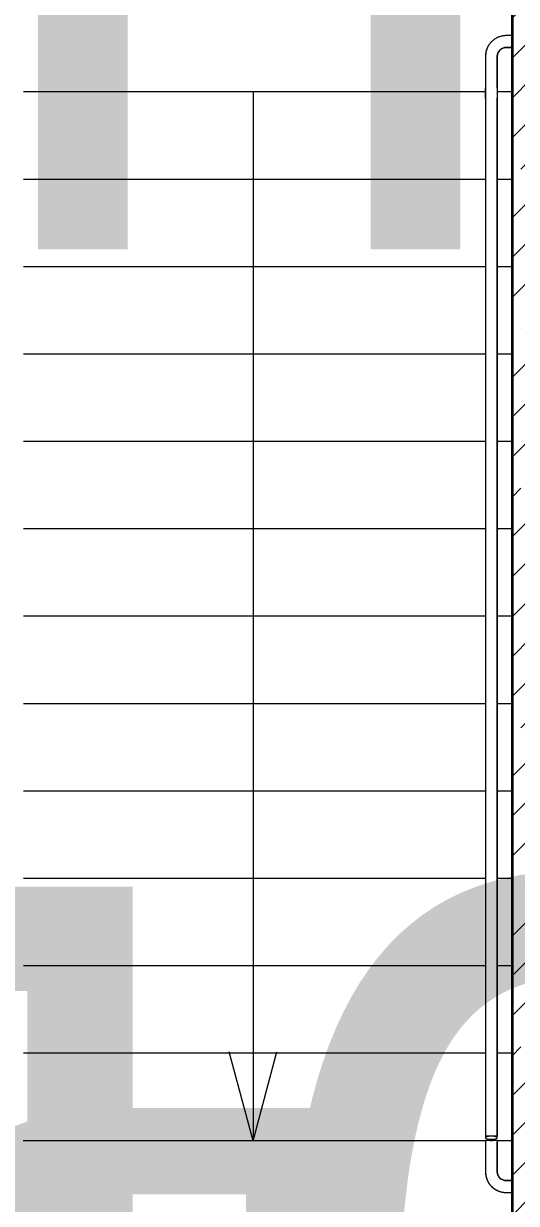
# Model space of a CAD drawing. Header units: millimetres. Extents: x 0 to 168960, y -92093 to 443706.
# Drawn here: x 27551 to 29216, y 315890 to 319873 of the extents above; entities that cross this region are included whole.
import ezdxf
from ezdxf.enums import TextEntityAlignment as Align

# ---------------------------------------------------------------- set-up
doc = ezdxf.new("R2018")
doc.units = ezdxf.units.MM
for name, color, linetype, lineweight in [('_0', 7, 'Continuous', 15), ('АР_Названия помещений', 124, 'Continuous', 5), ('АР_Номер помещения', 1, 'Continuous', 25), ('АР_Помещения_площадь', 19, 'Continuous', 9), ('Контуры', 7, 'Continuous', 9), ('Линии свеса', 7, 'Continuous', 9), ('Перила', 7, 'Continuous', 9), ('Стрелки вверх', 7, 'Continuous', 9)]:
    doc.layers.add(name, color=color, linetype=linetype, lineweight=lineweight)
doc.layers.add('АР_Сущ.Несущая стена', color=7, linetype='Continuous')
doc.styles.add('ISOCPEUR', font='isocpeur.ttf', dxfattribs={"height": 175})
doc.styles.get("Standard").update_dxf_attribs({"font": 'arial.ttf'})

# ---------------------------------------------------------------- blocks, each defined once
blk = doc.blocks.new('Тип перил - Перила_Внутренний_-3801056-2 этаж Клад')
at = {"layer": 'Перила', "color": 8}
for p, q in [((5797, 13551.4), (5777, 13551.4)), ((5777, 13511.4), (5797, 13511.4)), ((5707, 13481.4), (5707, 13374.2)), ((5747, 13374.2), (5747, 13481.4)), ((5707, 13340.4), (5707, 9831.2)), ((5747, 9831.2), (5747, 13340.4)), ((5707, 9816.2), (5707, 9716.4)), ((5747, 9716.4), (5747, 9816.2)), ((5797, 9686.4), (5777, 9686.4)), ((5777, 9646.4), (5797, 9646.4))]:
    blk.add_line(p, q, dxfattribs=at)
at = {"layer": 'Перила', "color": 8, "flags": 128}
for points in [[(5777, 13551.4), (5774.2, 13551.3), (5771.4, 13551.1), (5768.6, 13550.9), (5765.8, 13550.5), (5763.1, 13550), (5760.3, 13549.3), (5757.6, 13548.6), (5755, 13547.8), (5752.3, 13546.9), (5749.7, 13545.8), (5747.2, 13544.7), (5744.6, 13543.4), (5742.2, 13542.1), (5739.8, 13540.7), (5737.4, 13539.1), (5735.2, 13537.5), (5733, 13535.8), (5730.8, 13534), (5728.7, 13532.1), (5726.8, 13530.1), (5724.8, 13528.1), (5723, 13526), (5721.3, 13523.8), (5719.6, 13521.5), (5718.1, 13519.2), (5716.6, 13516.8), (5715.2, 13514.3), (5714, 13511.9), (5712.8, 13509.3), (5711.7, 13506.7), (5710.8, 13504.1), (5709.9, 13501.4), (5709.2, 13498.7), (5708.5, 13496), (5708, 13493.3), (5707.6, 13490.5), (5707.3, 13487.7), (5707.1, 13484.9), (5707, 13482.1), (5707, 13481.4)], [(5747, 13481.4), (5747, 13482.6), (5747.1, 13483.8), (5747.2, 13484.9), (5747.4, 13486.1), (5747.6, 13487.3), (5747.8, 13488.5), (5748.1, 13489.6), (5748.5, 13490.8), (5748.9, 13491.9), (5749.3, 13493), (5749.8, 13494.1), (5750.4, 13495.2), (5750.9, 13496.3), (5751.6, 13497.3), (5752.2, 13498.3), (5752.9, 13499.3), (5753.6, 13500.2), (5754.4, 13501.1), (5755.2, 13502), (5756.1, 13502.9), (5756.9, 13503.7), (5757.9, 13504.5), (5758.8, 13505.2), (5759.8, 13505.9), (5760.8, 13506.6), (5761.8, 13507.2), (5762.8, 13507.8), (5763.9, 13508.4), (5765, 13508.9), (5766.1, 13509.3), (5767.2, 13509.7), (5768.4, 13510.1), (5769.5, 13510.4), (5770.7, 13510.7), (5771.9, 13510.9), (5773.1, 13511.1), (5774.3, 13511.2), (5775.4, 13511.3), (5776.6, 13511.4), (5777, 13511.4)], [(5707, 13340.4), (5707, 13342.9), (5707, 13345.4), (5707, 13348), (5707, 13350.6), (5707, 13353.3), (5707, 13356), (5707, 13358.7), (5707, 13361.4), (5707, 13364.2), (5707, 13367), (5707, 13369.8), (5707, 13372.6), (5707, 13374.2)], [(5747, 13374.2), (5747, 13371.4), (5747, 13368.6), (5747, 13365.8), (5747, 13363.1), (5747, 13360.3), (5747, 13357.6), (5747, 13354.9), (5747, 13352.2), (5747, 13349.6), (5747, 13347), (5747, 13344.4), (5747, 13341.9), (5747, 13340.4)], [(5747, 9831.2), (5746.3, 9832.5), (5744.3, 9833.8), (5741.1, 9834.8), (5737, 9835.7), (5732.1, 9836.2), (5727, 9836.4), (5721.8, 9836.2), (5717, 9835.7), (5712.8, 9834.8), (5709.7, 9833.8), (5707.7, 9832.5), (5707, 9831.2)], [(5707, 9831.2), (5707.7, 9829.9), (5709.7, 9828.6), (5712.8, 9827.6), (5717, 9826.8), (5721.8, 9826.2), (5727, 9826.1), (5732.1, 9826.2), (5737, 9826.8), (5741.1, 9827.6), (5744.3, 9828.6), (5746.3, 9829.9), (5747, 9831.2)], [(5724.6, 9821.3), (5727, 9821.4), (5729.3, 9821.3)], [(5707, 9716.4), (5707, 9713.6), (5707.2, 9710.8), (5707.5, 9708), (5707.9, 9705.2), (5708.4, 9702.4), (5709, 9699.7), (5709.7, 9697), (5710.5, 9694.3), (5711.5, 9691.7), (5712.5, 9689.1), (5713.6, 9686.5), (5714.9, 9684), (5716.2, 9681.6), (5717.7, 9679.2), (5719.2, 9676.8), (5720.8, 9674.6), (5722.5, 9672.3), (5724.3, 9670.2), (5726.2, 9668.1), (5728.2, 9666.1), (5730.2, 9664.2), (5732.4, 9662.4), (5734.6, 9660.7), (5736.8, 9659), (5739.2, 9657.5), (5741.5, 9656), (5744, 9654.6), (5746.5, 9653.3), (5749, 9652.2), (5751.6, 9651.1), (5754.2, 9650.1), (5756.9, 9649.3), (5759.6, 9648.5), (5762.3, 9647.9), (5765.1, 9647.4), (5767.8, 9647), (5770.6, 9646.6), (5773.4, 9646.4), (5776.2, 9646.4), (5777, 9646.4)], [(5777, 9686.4), (5775.8, 9686.4), (5774.6, 9686.5), (5773.4, 9686.6), (5772.2, 9686.7), (5771, 9687), (5769.8, 9687.2), (5768.7, 9687.5), (5767.5, 9687.9), (5766.4, 9688.3), (5765.3, 9688.7), (5764.2, 9689.2), (5763.1, 9689.7), (5762.1, 9690.3), (5761, 9690.9), (5760, 9691.6), (5759.1, 9692.3), (5758.1, 9693), (5757.2, 9693.8), (5756.3, 9694.6), (5755.5, 9695.5), (5754.6, 9696.3), (5753.8, 9697.2), (5753.1, 9698.2), (5752.4, 9699.1), (5751.7, 9700.1), (5751.1, 9701.2), (5750.5, 9702.2), (5750, 9703.3), (5749.5, 9704.4), (5749, 9705.5), (5748.6, 9706.6), (5748.2, 9707.8), (5747.9, 9708.9), (5747.6, 9710.1), (5747.4, 9711.3), (5747.2, 9712.4), (5747.1, 9713.6), (5747, 9714.8), (5747, 9716), (5747, 9716.4)]]:
    blk.add_lwpolyline(points, dxfattribs=at)
blk = doc.blocks.new('Тип перил - Перила_Внутренний_-V24-2 этаж Клад')
at = {"layer": 'Перила', "color": 8}
for p, q in [((5797, 13551.4), (5777, 13551.4)), ((5797, 13511.4), (5777, 13511.4)), ((5707, 13481.4), (5707, 13374.2)), ((5747, 13481.4), (5747, 13374.2)), ((5707, 13374.2), (5707, 13350.1)), ((5707, 13350.1), (5707, 9836.4)), ((5747, 13374.2), (5747, 13350.1)), ((5747, 13350.1), (5747, 9836.4)), ((5747, 9836.4), (5707, 9836.4)), ((5747, 9821.4), (5707, 9821.4)), ((5707, 9821.4), (5707, 9716.4)), ((5747, 9821.4), (5747, 9716.4)), ((5777, 9686.4), (5797, 9686.4)), ((5777, 9646.4), (5797, 9646.4))]:
    blk.add_line(p, q, dxfattribs=at)
for centre, radius, start, end in [((5777, 13481.4), 70, 90, 180), ((5777, 13481.4), 30, 90, 180), ((5777, 9716.4), 70, 180, 270), ((5777, 9716.4), 30, 180, 270)]:
    blk.add_arc(centre, radius, start, end, dxfattribs=at)
blk = doc.blocks.new('3 ЭТАЖ')
at = {"layer": 'АР_Сущ.Несущая стена', "lineweight": 13, "ltscale": 10000}
h = blk.add_hatch(dxfattribs=at)
h.set_pattern_fill('ANSI35', color=8, scale=30)
h.set_pattern_definition([(45, (0, 65599.53), (-134.70384, 134.70384), []), (45, (134.7, 65599.53), (-134.70384, 134.70384), [238.125, -47.625, 0, -47.625])])
h.paths.add_polyline_path([(137708.3, -41255.4), (136860.8, -41255.4), (136860.8, -41325.4), (136860.8, -41630.3), (137708.3, -41630.3)])
h.paths.add_polyline_path([(137708.3, -41630.3), (136860.8, -41630.3), (136860.8, -41815.4), (137513.3, -41815.4), (137513.3, -43430.3), (137708.3, -43430.3)])
h.paths.add_polyline_path([(138062.8, -41255.4), (137708.3, -41255.4), (137708.3, -41630.3), (138062.8, -41630.3)])
h.paths.add_polyline_path([(138062.8, -41630.3), (137708.3, -41630.3), (137708.3, -43430.3), (138262.8, -43430.3), (138262.8, -43056.9), (138062.8, -43056.9)])
h.paths.add_polyline_path([(137708.3, -43430.3), (137513.3, -43430.3), (137513.3, -50025.3), (137708.3, -50025.3)])
h.paths.add_polyline_path([(138262.8, -43430.3), (137708.3, -43430.3), (137708.3, -50025.3), (139611.8, -50025.3), (139611.8, -49635.3), (137903.3, -49635.3), (137903.3, -43616.9), (138262.8, -43616.9)])
at = {"layer": 'АР_Сущ.Несущая стена', "color": 8, "linetype": 'Continuous', "lineweight": 35, "flags": 128}
blk.add_lwpolyline([(138062.8, -43056.9), (138062.8, -41255.4), (136860.8, -41255.4), (136860.8, -41815.4), (137513.3, -41815.4), (137513.3, -50025.3), (139611.8, -50025.3), (139611.8, -49635.3), (137903.3, -49635.3)], dxfattribs=at)
at = {"layer": 'Контуры', "color": 8}
for p, q in [((137423.3, -43696.7), (135863.3, -43696.7)), ((137513.3, -43696.7), (137463.2, -43696.7))]:
    blk.add_line(p, q, dxfattribs=at)
at = {"layer": 'Линии свеса', "color": 8}
for p, q in [((137423.3, -43991.7), (135863.3, -43991.7)), ((137513.3, -43991.7), (137463.3, -43991.7)), ((137423.3, -44286.7), (135863.3, -44286.7)), ((137513.3, -44286.7), (137463.3, -44286.7)), ((137423.3, -44581.7), (135863.3, -44581.7)), ((137513.3, -44581.7), (137463.3, -44581.7)), ((137423.3, -44876.7), (135863.3, -44876.7)), ((137513.3, -44876.7), (137463.3, -44876.7)), ((137423.3, -45171.7), (135863.3, -45171.7)), ((137513.3, -45171.7), (137463.3, -45171.7)), ((137423.3, -45466.7), (135863.3, -45466.7)), ((137513.3, -45466.7), (137463.3, -45466.7)), ((137423.3, -45761.7), (135863.3, -45761.7)), ((137513.3, -45761.7), (137463.3, -45761.7)), ((137423.3, -46056.7), (135863.3, -46056.7)), ((137513.3, -46056.7), (137463.3, -46056.7)), ((137423.3, -46351.7), (135863.3, -46351.7)), ((137513.3, -46351.7), (137463.3, -46351.7)), ((137423.3, -46646.7), (135863.3, -46646.7)), ((137513.3, -46646.7), (137463.3, -46646.7)), ((137423.3, -46941.7), (135863.3, -46941.7)), ((137513.3, -46941.7), (137463.3, -46941.7)), ((137423.3, -47236.7), (135861.4, -47236.7)), ((137513.3, -47236.7), (137463.3, -47236.7))]:
    blk.add_line(p, q, dxfattribs=at)
at = {"layer": 'Стрелки вверх', "color": 8}
for p, q in [((136638.3, -43696.7), (136638.3, -43991.7)), ((136638.3, -43991.7), (136638.3, -44286.7)), ((136638.3, -44286.7), (136638.3, -44581.7)), ((136638.3, -44581.7), (136638.3, -44876.7)), ((136638.3, -44876.7), (136638.3, -45171.7)), ((136638.3, -45171.7), (136638.3, -45466.7)), ((136638.3, -45466.7), (136638.3, -45761.7)), ((136638.3, -45761.7), (136638.3, -46056.7)), ((136638.3, -46056.7), (136638.3, -46351.7)), ((136638.3, -46351.7), (136638.3, -46646.7)), ((136638.3, -46646.7), (136638.3, -46941.7)), ((136638.3, -47236.7), (136558, -46936.7)), ((136638.3, -47236.7), (136718.7, -46936.7)), ((136638.3, -46941.7), (136638.3, -47236.7))]:
    blk.add_line(p, q, dxfattribs=at)
at = {"layer": 'Перила', "color": 8}
for name in ['Тип перил - Перила_Внутренний_-3801056-2 этаж Клад', 'Тип перил - Перила_Внутренний_-V24-2 этаж Клад']:
    blk.add_blockref(name, (131716.4, -57058), dxfattribs=at)
blk = doc.blocks.new('*U371')
at = {"color": 8, "style": 'ISOCPEUR', "width": 0.7, "flags": 1}
blk.add_attdef('КАТЕГОРИЯ', (-499.2, -2092.2), '', height=250, dxfattribs=at)
at = {"layer": 'АР_Номер помещения', "color": 8, "style": 'ISOCPEUR', "width": 0.7}
blk.add_attdef('НОМЕР_ПОМЕЩЕНИЯ', text='', height=300, dxfattribs=at).set_placement((-18510.5, 7567.3), align=Align.MIDDLE_CENTER)
at = {"layer": 'АР_Помещения_площадь', "color": 8, "style": 'ISOCPEUR', "width": 0.7}
blk.add_attdef('ПЛОЩАДЬ_ПОМЕЩЕНИЯ', text='', height=200, dxfattribs=at).set_placement((-14623.7, 5822.6), align=Align.MIDDLE_RIGHT)
at = {"layer": 'АР_Помещения_площадь', "color": 8, "lineweight": 30, "width": 0.7, "flags": 104}
blk.add_attdef('ИМЯ_ПОМЕЩЕНИЯ', text='', height=100, dxfattribs=at).set_placement((157.6, 1217.1), align=Align.MIDDLE_CENTER)
blk = doc.blocks.new('*U372')
at = {"color": 8, "style": 'ISOCPEUR', "width": 0.7, "flags": 1}
blk.add_attdef('КАТЕГОРИЯ', (-499.2, -2092.2), '', height=250, dxfattribs=at)
at = {"layer": 'АР_Номер помещения', "color": 8, "style": 'ISOCPEUR', "width": 0.7}
blk.add_attdef('НОМЕР_ПОМЕЩЕНИЯ', text='', height=300, dxfattribs=at).set_placement((-20320.1, 402), align=Align.MIDDLE_CENTER)
at = {"layer": 'АР_Помещения_площадь', "color": 8, "lineweight": 30, "width": 0.7, "flags": 104}
blk.add_attdef('ИМЯ_ПОМЕЩЕНИЯ', text='', height=100, dxfattribs=at).set_placement((157.6, 1217.1), align=Align.MIDDLE_CENTER)
at = {"layer": 'АР_Помещения_площадь', "color": 8, "style": 'ISOCPEUR', "width": 0.7}
blk.add_attdef('ПЛОЩАДЬ_ПОМЕЩЕНИЯ', text='', height=200, dxfattribs=at).set_placement((-20157.3, 981.5), align=Align.MIDDLE_RIGHT)

msp = doc.modelspace()

# ---------------------------------------------------------------- linework, layer by layer
at = {"layer": '_0'}
msp.add_lwpolyline([(29201.278, 314326.122), (28265.992, 314311.512), (25593.753, 314311.512), (25593.753, 321523.282), (29201.278, 321523.282)], close=True, dxfattribs=at)

# ---------------------------------------------------------------- block references
msp.add_blockref('3 ЭТАЖ', (-108312.067, 363338.701), dxfattribs=at)
ref = msp.add_blockref('*U372', (44912.193, 314166.718), dxfattribs=at)
lines = msp.add_mtext('\\W0.8000;Санузлы для девочек основной и старшей школы\\Pс комнатой личной гигиены', dxfattribs={"layer": 'АР_Названия помещений', "color": 8, "insert": (22950.929, 322335.414), "char_height": 3224.53982, "width": 1818.92382, "attachment_point": 1})
ref.add_attrib('ИМЯ_ПОМЕЩЕНИЯ', '', (22950.929, 322335.414), dxfattribs={"flags": 104}).embed_mtext(lines)
ref = msp.add_blockref('*U371', (33928.426, 308804.592), dxfattribs=at)
lines = msp.add_mtext('\\W0.8000;Коридор с рекреацией ', dxfattribs={"layer": 'АР_Названия помещений', "color": 8, "insert": (16784.375, 317838.04), "char_height": 3787.10462, "width": 1779.62855, "attachment_point": 1})
ref.add_attrib('ИМЯ_ПОМЕЩЕНИЯ', '', (16784.375, 317838.04), dxfattribs={"flags": 104}).embed_mtext(lines)

doc.saveas('drawing.dxf')
